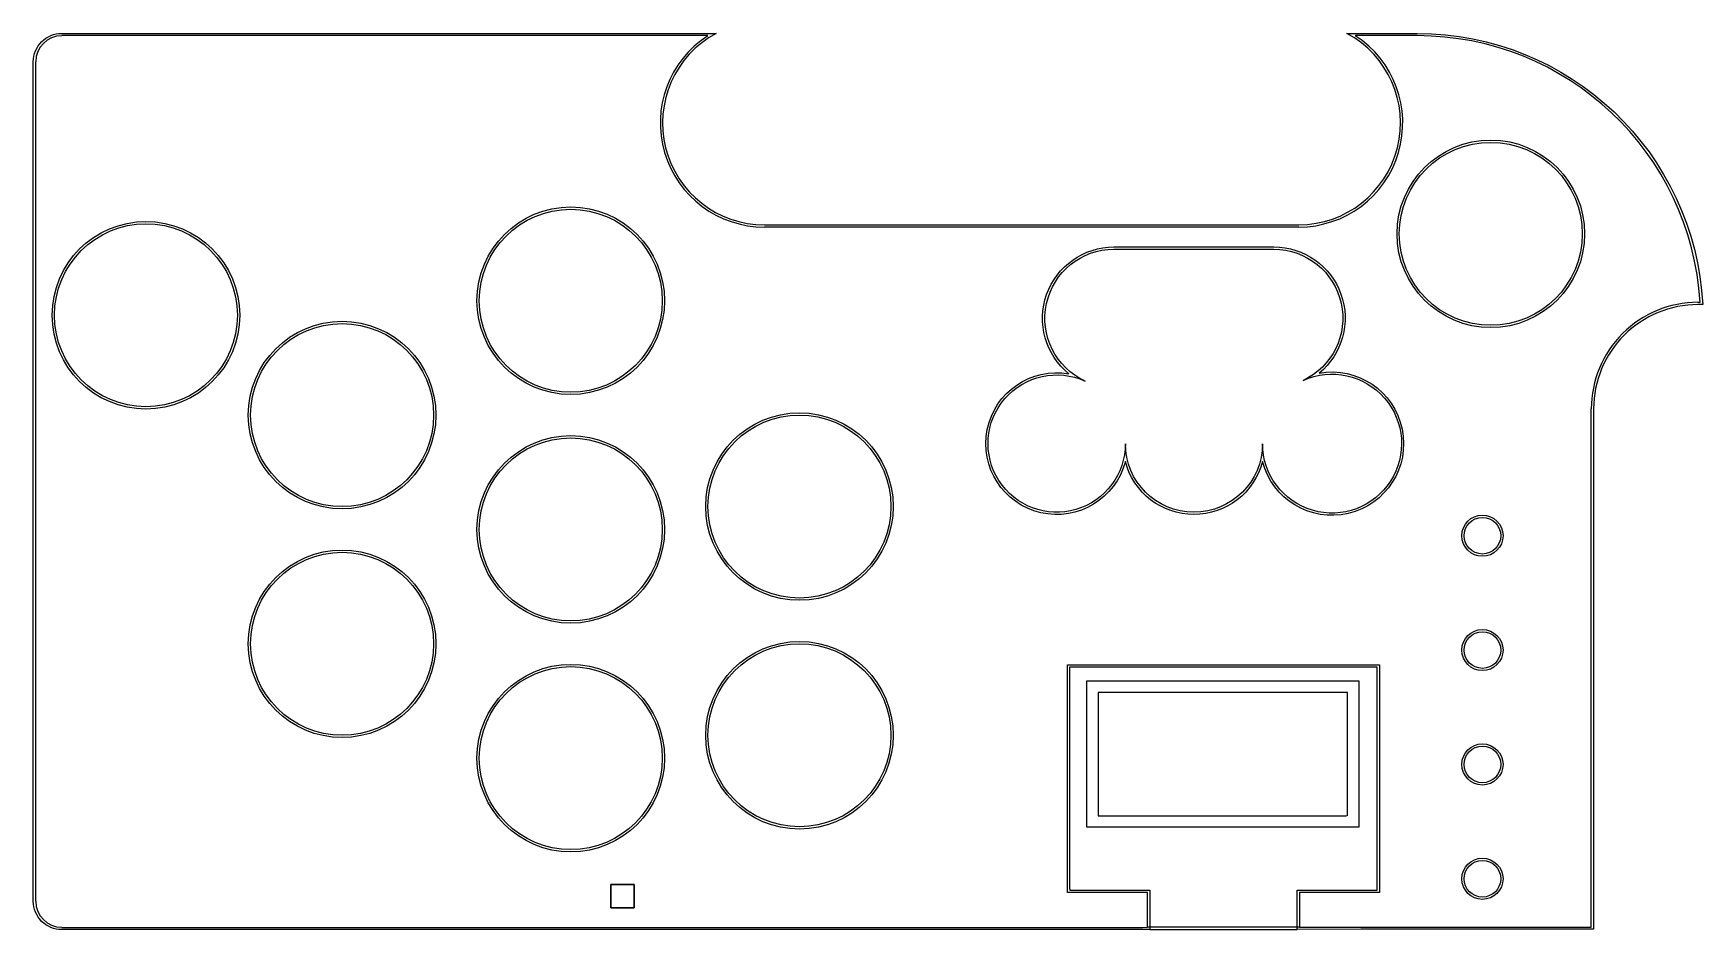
# Model space of a CAD drawing. Header units: millimetres. Extents: x -148 to -2, y 11 to 89.
import ezdxf

# ---------------------------------------------------------------- set-up
doc = ezdxf.new("R2010")
doc.units = ezdxf.units.MM
doc.layers.get('0').update_dxf_attribs({"linetype": 'CONTINUOUS'})

msp = doc.modelspace()

# ---------------------------------------------------------------- linework, layer by layer
for p, q in [((-89.77, 89.22), (-145.42, 89.22)), ((-88.92, 89.22), (-89.77, 89.22)), ((-26.88, 89.22), (-32.29, 89.22)), ((-147.7, 86.94), (-147.7, 13.52)), ((-37.23, 72.48), (-83.97, 72.48)), ((-2.32, 65.9), (-2.13, 65.9)), ((-11.65, 15.5), (-11.65, 56.58)), ((-57.47, 14.39), (-57.47, 34.19)), ((-57.47, 34.19), (-30.17, 34.19)), ((-30.17, 34.19), (-30.17, 14.3)), ((-32.97, 31.79), (-54.77, 31.79)), ((-54.77, 31.79), (-54.77, 20.99)), ((-32.97, 20.99), (-32.97, 31.79)), ((-54.77, 20.99), (-33.07, 20.99)), ((-11.65, 11.27), (-11.65, 15.5)), ((-57.45, 14.39), (-57.47, 14.39)), ((-57.45, 14.3), (-57.45, 14.39)), ((-50.47, 14.3), (-57.45, 14.3)), ((-50.47, 11.25), (-50.47, 14.3)), ((-30.17, 14.3), (-37.17, 14.3)), ((-37.17, 14.3), (-37.17, 11.26)), ((-145.42, 11.24), (-50.9, 11.24)), ((-50.9, 11.24), (-50.47, 11.25)), ((-37.17, 11.26), (-50.47, 11.25)), ((-50.27, 11.05), (-37.37, 11.06)), ((-37.17, 11.26), (-31.81, 11.27)), ((-31.81, 11.27), (-11.65, 11.27))]:
    msp.add_line(p, q)
for points in [[(-57.25, 14.59), (-57.25, 14.5), (-50.27, 14.5), (-50.27, 11.05), (-50.9, 11.04), (-145.42, 11.04, -0.414214), (-147.9, 13.52), (-147.9, 86.94, -0.414214), (-145.42, 89.42), (-89.77, 89.42), (-88.19, 89.42, 0.779018), (-83.97, 72.68), (-37.22, 72.68, 0.778691), (-33.02, 89.42), (-26.88, 89.42, -0.399317), (-1.91, 65.7), (-2.32, 65.7, 0.414416), (-11.45, 56.58), (-11.45, 15.5), (-11.45, 11.07), (-31.81, 11.07), (-37.37, 11.06), (-37.37, 14.5), (-30.37, 14.5), (-30.37, 33.99), (-57.27, 33.99), (-57.27, 14.59)], [(-40.4, 51.98, -0.772689), (-52.4, 51.98, -2.281247), (-57.33, 59.65, -0.706437), (-53.4, 70.74), (-39.4, 70.74, -0.704156), (-35.45, 59.71, -2.295678)], [(-36.85, 59.07, -3.404932), (-40.4, 53.54, -1), (-52.4, 53.54, -3.400118), (-55.91, 59.01, -0.805354), (-53.4, 70.54), (-39.4, 70.54, -0.802156)]]:
    msp.add_lwpolyline(points, format="xyb", close=True)
for points in [[(-31.97, 32.79), (-31.97, 19.99), (-33.07, 19.99), (-55.77, 19.99), (-55.77, 32.79)], [(-97.39, 14.99), (-97.39, 12.96), (-95.35, 12.96), (-95.35, 14.99)], [(-97.39, 14.99), (-95.35, 14.99), (-95.35, 12.96), (-97.39, 12.96)]]:
    msp.add_lwpolyline(points, close=True)
for centre, radius in [((-20.44, 71.89), 8.2), ((-20.44, 71.89), 8), ((-100.9, 66.04), 8.2), ((-100.9, 66.04), 8), ((-138.05, 64.77), 8.2), ((-138.05, 64.77), 8), ((-120.9, 56.04), 8.2), ((-120.9, 56.04), 8), ((-80.9, 48.04), 8.2), ((-80.9, 48.04), 8), ((-100.9, 46.04), 8.2), ((-100.9, 46.04), 8), ((-21.17, 45.49), 1.8), ((-21.17, 45.49), 1.6), ((-120.9, 36.04), 8.2), ((-120.9, 36.04), 8), ((-21.17, 35.49), 1.8), ((-21.17, 35.49), 1.6), ((-80.9, 28.04), 8.2), ((-80.9, 28.04), 8), ((-100.9, 26.04), 8.2), ((-100.9, 26.04), 8), ((-21.17, 25.49), 1.8), ((-21.17, 25.49), 1.6), ((-21.17, 15.49), 1.8), ((-21.17, 15.49), 1.6)]:
    msp.add_circle(centre, radius)
for centre, radius, start, end in [((-145.42, 86.94), 2.27, 90, 180), ((-83.97, 81.58), 9.1, 122.9697, 270), ((-37.24, 81.58), 9.1, -89.9561, 57.0568), ((-26.88, 64.43), 24.79, 3.4186, 90.0023), ((-2.33, 56.58), 9.32, 89.9602, 179.9999), ((-145.42, 13.52), 2.27, 180, 270)]:
    msp.add_arc(centre, radius, start, end)

doc.saveas('drawing.dxf')
